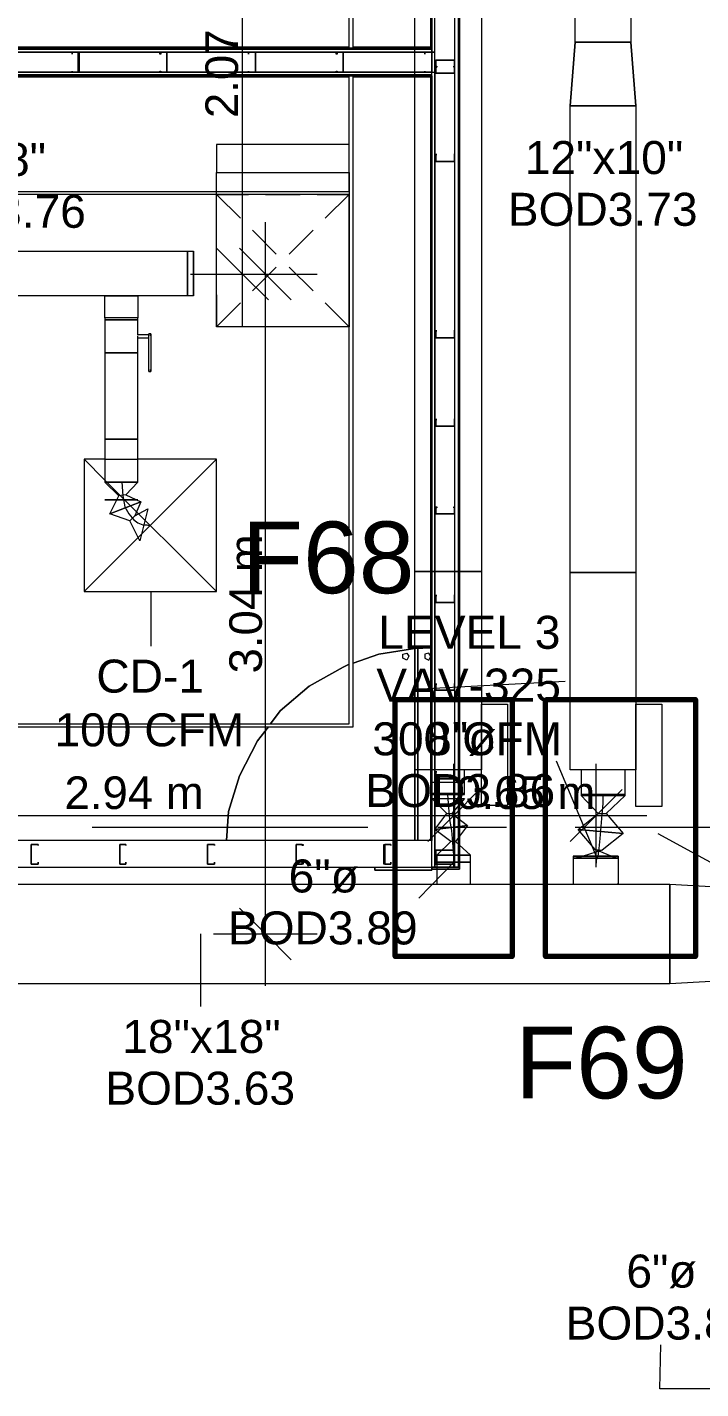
# Model space of a CAD drawing. Header units: metres. Extents: x -2 to 237, y -8 to 52.
# Drawn here: x 45.39 to 48.49, y 12.66 to 18.93 of the extents above; entities that cross this region are included whole.
import ezdxf

# ---------------------------------------------------------------- set-up
doc = ezdxf.new("R2010")
doc.units = ezdxf.units.M
doc.layers.add('HVAC - Ductos', color=5, linetype='Continuous', lineweight=0)
doc.layers.add('PDF3_Text', color=7, linetype='Continuous', lineweight=0)
doc.layers.add('PDF3_Geometry', color=7, linetype='Continuous', lineweight=0, true_color=0xaaaaaa)
doc.styles.add('PDF Arial-BoldMT-Identity-H', font='arial.ttf')
doc.styles.add('PDF Helvetica', font='')
doc.styles.get('PDF Helvetica').set_extended_font_data('Helvetica')

msp = doc.modelspace()

# ---------------------------------------------------------------- linework, layer by layer
at = {"layer": 'HVAC - Ductos', "lineweight": 0}
for points in [[(48.1669, 22.8628), (48.1669, 18.8569), (47.9102, 18.8569), (47.9102, 22.8628)], [(47.4794, 22.7253), (47.4794, 16.4185), (47.1724, 16.4185), (47.1724, 22.7253)], [(48.1898, 18.5635), (48.1669, 18.8569)], [(48.1898, 18.5635), (48.1898, 16.4139), (47.8873, 16.4139), (47.8873, 18.5635)], [(46.1273, 17.6881), (43.7622, 17.6881), (43.7622, 17.8943), (46.1273, 17.8943)], [(45.8982, 17.5781), (45.889, 17.5781), (45.8752, 17.5781), (45.8614, 17.5781), (45.8432, 17.5781), (45.8248, 17.5781), (45.8019, 17.5781), (45.7836, 17.5781), (45.7698, 17.5781), (45.756, 17.5781), (45.7469, 17.5781), (45.756, 17.5781), (45.7698, 17.5781), (45.7836, 17.5781), (45.8019, 17.5781), (45.8248, 17.5781), (45.8432, 17.5781), (45.8614, 17.5781), (45.8752, 17.5781), (45.889, 17.5781)], [(45.9486, 17.3489), (45.9486, 17.3443), (45.9486, 17.3397), (45.9486, 17.3443)], [(45.9578, 17.3489), (45.9578, 17.3443), (45.9578, 17.3397), (45.9578, 17.3443)], [(45.7698, 17.0281), (45.7927, 17.0281), (45.7698, 17.0281), (45.7515, 17.0281), (45.7469, 17.0281), (45.7515, 17.0281)], [(45.7469, 17.0281), (45.7515, 17.0281)], [(45.756, 17.0281), (45.7698, 17.0281), (45.7882, 17.0281), (45.7698, 17.0281)], [(45.8248, 17.0281), (45.8477, 17.0281), (45.8248, 17.0281), (45.8477, 17.0281), (45.8248, 17.0281), (45.7973, 17.0281), (45.8202, 17.0281), (45.7973, 17.0281)], [(45.8752, 17.0281), (45.8936, 17.0281), (45.8982, 17.0281), (45.8936, 17.0281), (45.8982, 17.0281), (45.8936, 17.0281), (45.8752, 17.0281), (45.8523, 17.0281)], [(45.8569, 17.0281), (45.8752, 17.0281), (45.889, 17.0281), (45.8752, 17.0281)], [(45.7469, 16.831), (45.7515, 16.831), (45.7698, 16.831), (45.7927, 16.831), (45.8248, 16.831), (45.8523, 16.831), (45.8752, 16.831), (45.8936, 16.831), (45.8982, 16.831), (45.8936, 16.831), (45.8752, 16.831), (45.8523, 16.831), (45.8248, 16.831), (45.7927, 16.831), (45.7698, 16.831), (45.7515, 16.831)], [(45.8982, 16.831), (45.8936, 16.831), (45.8752, 16.831), (45.8523, 16.831), (45.8248, 16.831), (45.7927, 16.831), (45.7698, 16.831), (45.7515, 16.831), (45.7469, 16.831), (45.7515, 16.831), (45.7698, 16.831), (45.7927, 16.831), (45.8248, 16.831), (45.8523, 16.831), (45.8752, 16.831), (45.8936, 16.831)], [(45.8982, 16.831), (45.889, 16.831), (45.8752, 16.831), (45.8614, 16.831), (45.8432, 16.831), (45.8248, 16.831), (45.8019, 16.831), (45.7836, 16.831), (45.7698, 16.831), (45.756, 16.831), (45.7469, 16.831), (45.756, 16.831), (45.7698, 16.831), (45.7836, 16.831), (45.8019, 16.831), (45.8248, 16.831), (45.8432, 16.831), (45.8614, 16.831), (45.8752, 16.831), (45.889, 16.831)], [(45.8982, 16.7485), (45.8936, 16.7485), (45.8752, 16.7485), (45.8523, 16.7485), (45.8248, 16.7485), (45.7927, 16.7485), (45.7698, 16.7485), (45.7515, 16.7485), (45.7469, 16.7485), (45.7515, 16.7485), (45.7698, 16.7485), (45.7927, 16.7485), (45.8248, 16.7485), (45.8523, 16.7485), (45.8752, 16.7485), (45.8936, 16.7485)], [(45.7469, 16.7485), (45.7515, 16.7485), (45.7698, 16.7485), (45.7927, 16.7485), (45.8248, 16.7485), (45.8523, 16.7485), (45.8752, 16.7485), (45.8936, 16.7485), (45.8982, 16.7485), (45.8936, 16.7485), (45.8752, 16.7485), (45.8523, 16.7485), (45.8248, 16.7485), (45.7927, 16.7485), (45.7698, 16.7485), (45.7515, 16.7485)], [(47.1724, 15.5064), (47.1724, 16.4185), (47.4794, 16.4185), (47.4794, 15.5064)], [(47.8873, 15.5064), (47.8873, 16.4139), (48.1898, 16.4139), (48.1898, 15.5064)], [(47.5986, 15.3414), (47.4794, 15.3414), (47.4794, 15.8089), (47.5986, 15.8089)], [(48.309, 15.3368), (48.1898, 15.3368), (48.1898, 15.8089), (48.309, 15.8089)], [(47.9378, 15.3918), (47.9424, 15.3918), (47.9606, 15.3918), (47.9882, 15.3918), (48.0202, 15.3918), (48.0569, 15.3918), (48.089, 15.3918), (48.1165, 15.3918), (48.1302, 15.3918), (48.1394, 15.3918), (48.1394, 15.5064), (48.1348, 15.5064), (48.1257, 15.5064), (48.1074, 15.5064), (48.089, 15.5064), (48.0615, 15.5064), (48.0386, 15.5064), (48.0111, 15.5064), (47.9882, 15.5064), (47.9652, 15.5064), (47.9515, 15.5064), (47.9424, 15.5064), (47.9378, 15.5064), (47.9378, 15.3918), (47.9378, 15.3873), (47.9424, 15.3873), (47.9606, 15.3873), (47.9882, 15.3873), (48.0202, 15.3873), (48.0569, 15.3873), (48.089, 15.3873), (48.1165, 15.3873), (48.1348, 15.3873), (48.1394, 15.3873), (48.1394, 15.3918), (48.1302, 15.3918), (48.1165, 15.3918), (48.089, 15.3918), (48.0569, 15.3918), (48.0202, 15.3918), (47.9882, 15.3918), (47.9606, 15.3918), (47.9424, 15.3918)], [(47.9378, 15.3918), (47.9424, 15.3918), (47.9515, 15.3918), (47.9652, 15.3918), (47.9882, 15.3918), (48.0111, 15.3918), (48.0386, 15.3918), (48.0615, 15.3918), (48.089, 15.3918), (48.1074, 15.3918), (48.1257, 15.3918), (48.1348, 15.3918), (48.1394, 15.3918), (48.1348, 15.3918), (48.1257, 15.3918), (48.1074, 15.3918), (48.089, 15.3918), (48.0615, 15.3918), (48.0386, 15.3918), (48.0111, 15.3918), (47.9882, 15.3918), (47.9652, 15.3918), (47.9515, 15.3918), (47.9424, 15.3918)], [(47.2732, 15.1123), (47.2778, 15.1123), (47.2869, 15.1123), (47.2961, 15.1123), (47.3144, 15.1123), (47.3328, 15.1123), (47.3511, 15.1123), (47.3694, 15.1123), (47.3878, 15.1123), (47.4061, 15.1123), (47.4152, 15.1123), (47.4244, 15.1123), (47.429, 15.1123), (47.4244, 15.1123), (47.4152, 15.1123), (47.4061, 15.1123), (47.3878, 15.1123), (47.3694, 15.1123), (47.3511, 15.1123), (47.3328, 15.1123), (47.3144, 15.1123), (47.2961, 15.1123), (47.2869, 15.1123), (47.2778, 15.1123)], [(47.429, 15.0801), (47.4244, 15.0801), (47.4152, 15.0801), (47.4061, 15.0801), (47.3878, 15.0801), (47.3694, 15.0801), (47.3511, 15.0801), (47.3328, 15.0801), (47.3144, 15.0801), (47.2961, 15.0801), (47.2869, 15.0801), (47.2778, 15.0801), (47.2732, 15.0801), (47.2732, 14.9793), (47.2778, 14.9793), (47.2869, 14.9793), (47.2961, 14.9793), (47.3144, 14.9793), (47.3328, 14.9793), (47.3511, 14.9793), (47.3694, 14.9793), (47.3878, 14.9793), (47.4061, 14.9793), (47.4152, 14.9793), (47.4244, 14.9793), (47.429, 14.9793)], [(48.3457, 14.5209), (44.1931, 14.5209), (44.1931, 14.9793), (48.3457, 14.9793)]]:
    msp.add_lwpolyline(points, close=True, dxfattribs=at)
for points in [[(46.3794, 17.5506), (46.3794, 20.099)], [(47.9102, 18.8569), (47.8873, 18.5635), (47.9102, 18.8569)], [(47.9102, 18.8569), (48.1669, 18.8569)], [(48.1898, 18.5635), (47.8873, 18.5635)], [(46.8698, 18.1556), (46.8698, 17.546), (46.2602, 17.546), (46.2602, 18.2565), (46.8698, 18.2565), (46.8698, 18.3848), (46.2602, 18.3848), (46.2602, 18.2565), (46.8698, 18.2565), (46.8698, 17.546), (46.2602, 17.546), (46.2602, 18.1556)], [(46.3702, 18.0456), (46.2602, 18.1556), (46.4069, 18.1556)], [(46.4848, 18.1556), (46.6452, 18.1556)], [(46.7232, 18.1556), (46.8698, 18.1556)], [(46.4848, 14.5118), (46.4848, 18.0273)], [(46.4252, 17.9906), (46.5352, 17.8806)], [(46.1548, 17.6881), (46.1273, 17.6881), (46.1273, 17.8943), (46.1548, 17.8943)], [(46.1548, 17.8943), (46.1548, 17.6881), (46.1548, 17.8943)], [(46.2602, 17.9081), (46.3794, 17.7889), (46.4986, 17.6697)], [(46.3656, 17.9081), (46.4848, 17.7889), (46.604, 17.6697)], [(46.5948, 17.821), (46.7048, 17.7111)], [(46.141, 17.7889), (46.3794, 17.7889), (46.6178, 17.7889)], [(46.2465, 17.7889), (46.4848, 17.7889), (46.7232, 17.7889)], [(45.9486, 17.3489), (45.9486, 17.5048), (45.9486, 17.5093), (45.9486, 17.5139), (45.9486, 17.5093), (45.9486, 17.5048), (45.9486, 17.5093), (45.8982, 17.5093), (45.8982, 17.5781), (45.8982, 17.5873), (45.889, 17.5873), (45.8752, 17.5873), (45.8614, 17.5873), (45.8432, 17.5873), (45.8248, 17.5873), (45.8019, 17.5873), (45.7836, 17.5873), (45.7698, 17.5873), (45.756, 17.5873), (45.7469, 17.5873), (45.7469, 17.6881), (45.756, 17.6881), (45.7698, 17.6881), (45.7836, 17.6881), (45.8019, 17.6881), (45.8248, 17.6881), (45.8432, 17.6881), (45.8614, 17.6881), (45.8752, 17.6881), (45.889, 17.6881), (45.8982, 17.6881), (45.8982, 17.5873), (45.889, 17.5873), (45.8752, 17.5873), (45.8614, 17.5873), (45.8432, 17.5873), (45.8248, 17.5873), (45.8019, 17.5873), (45.7836, 17.5873), (45.7698, 17.5873), (45.756, 17.5873), (45.7469, 17.5873), (45.7469, 17.5781), (45.7469, 17.4269), (45.756, 17.4269), (45.7698, 17.4269), (45.7836, 17.4269), (45.8019, 17.4269), (45.8248, 17.4269), (45.8432, 17.4269), (45.8614, 17.4269), (45.8752, 17.4269), (45.889, 17.4269), (45.8982, 17.4269), (45.8982, 17.4956), (45.9486, 17.4956)], [(46.7598, 17.6561), (46.8698, 17.546)], [(45.8982, 17.4956), (45.8982, 17.5002), (45.8982, 17.5048)], [(45.9578, 17.5139), (45.9486, 17.5139)], [(45.9578, 17.5048), (45.9578, 17.5093), (45.9578, 17.5139), (45.9578, 17.5093), (45.9578, 17.5048), (45.9578, 17.3489)], [(45.8432, 16.7715), (45.9119, 16.7393), (45.7698, 16.6843), (45.811, 16.7669), (45.7469, 16.831), (45.8982, 16.831), (45.8982, 17.4269), (45.889, 17.4269), (45.8752, 17.4269), (45.8614, 17.4269), (45.8432, 17.4269), (45.8248, 17.4269), (45.8019, 17.4269), (45.7836, 17.4269), (45.7698, 17.4269), (45.756, 17.4269), (45.7469, 17.4269), (45.7469, 16.831), (45.8982, 16.831), (45.8432, 16.7715), (45.811, 16.7669)], [(45.9486, 17.3397), (45.9578, 17.3397)], [(45.756, 17.0281), (45.7515, 17.0281)], [(45.7927, 17.0281), (45.7973, 17.0281), (45.7927, 17.0281), (45.7882, 17.0281)], [(45.8248, 17.0281), (45.8202, 17.0281)], [(45.8569, 17.0281), (45.8523, 17.0281), (45.8477, 17.0281), (45.8523, 17.0281)], [(45.8936, 17.0281), (45.889, 17.0281)], [(45.7469, 16.9365), (45.6506, 16.9365), (45.6506, 16.3269), (46.2602, 16.3269), (46.2602, 16.9365), (45.8982, 16.9365)], [(45.7469, 16.8402), (45.6506, 16.9365)], [(45.6506, 16.3269), (46.2602, 16.9365)], [(45.7469, 16.9365), (45.8982, 16.9365)], [(45.756, 16.831), (45.7469, 16.8402)], [(46.2602, 16.3269), (45.756, 16.831)], [(45.8248, 16.831), (45.8294, 16.7669), (45.8386, 16.7165), (45.8569, 16.6843), (45.8798, 16.6569), (45.8982, 16.6431), (45.9211, 16.6339), (45.9394, 16.6339), (45.9532, 16.6293), (45.9578, 16.6339)], [(45.8844, 16.6752), (45.944, 16.7073), (45.9073, 16.5606), (45.8614, 16.6523), (45.7698, 16.6843), (45.9119, 16.7393), (45.8844, 16.6752), (45.8614, 16.6523)], [(45.9578, 16.3269), (45.9578, 16.0747)], [(47.1724, 15.8777), (47.8644, 15.9143)], [(47.3602, 15.5064), (47.3465, 15.5064), (47.3236, 15.5064), (47.3098, 15.5064), (47.2915, 15.5064), (47.2778, 15.5064), (47.264, 15.5064), (47.2548, 15.5064), (47.2502, 15.5064), (47.2502, 15.4468), (47.2502, 15.3964), (47.2548, 15.3964), (47.2594, 15.3964), (47.2732, 15.3964), (47.2869, 15.3964), (47.3052, 15.3964), (47.3236, 15.3964), (47.3465, 15.3964), (47.3602, 15.3964)], [(47.2502, 15.3918), (47.2548, 15.3918), (47.2732, 15.3918), (47.2961, 15.3918), (47.3236, 15.3918), (47.3556, 15.3918), (47.3786, 15.3918), (47.3969, 15.3918), (47.4015, 15.3918), (47.4015, 15.3964), (47.3924, 15.3964), (47.3786, 15.3964), (47.3556, 15.3964), (47.3236, 15.3964), (47.2961, 15.3964), (47.2732, 15.3964), (47.2548, 15.3964), (47.2502, 15.3964), (47.2548, 15.3964), (47.2732, 15.3964), (47.2961, 15.3964), (47.3236, 15.3964), (47.3556, 15.3964), (47.3786, 15.3964), (47.3924, 15.3964), (47.4015, 15.3964), (47.4015, 15.4468), (47.4015, 15.5064), (47.3969, 15.5064), (47.3924, 15.5064), (47.3786, 15.5064), (47.3648, 15.5064)], [(47.3511, 15.0573), (47.3511, 15.2956), (47.3511, 15.5339)], [(47.8232, 15.5477), (48.0065, 15.1077), (47.979, 15.1077), (47.9515, 15.1077), (47.9332, 15.1077), (47.9148, 15.1077), (47.9056, 15.1077), (47.9011, 15.1077), (47.9056, 15.1077), (47.9148, 15.1077), (47.9332, 15.1077), (47.9515, 15.1077), (47.979, 15.1077), (48.0065, 15.1077), (48.0294, 15.1077), (48.0569, 15.1077), (48.0752, 15.1077), (48.0936, 15.1077), (48.1028, 15.1077), (48.1074, 15.1077), (48.1074, 14.9793), (48.1028, 14.9793)], [(48.0065, 15.0573), (48.0065, 15.2956), (48.0065, 15.5339)], [(47.3969, 15.4468), (47.4015, 15.4468), (47.3969, 15.4468), (47.3924, 15.4468), (47.3786, 15.4468), (47.3648, 15.4468), (47.3465, 15.4468), (47.3236, 15.4468), (47.3052, 15.4468), (47.2869, 15.4468), (47.2732, 15.4468), (47.2594, 15.4468), (47.2502, 15.4468)], [(47.3602, 15.4468), (47.3465, 15.4468), (47.3236, 15.4468), (47.3052, 15.4468), (47.2869, 15.4468), (47.2732, 15.4468)], [(47.3786, 15.4468), (47.3648, 15.4468)], [(47.4702, 15.4147), (47.3511, 15.2956), (47.2319, 15.1764)], [(47.3648, 15.3964), (47.3786, 15.3964), (47.3878, 15.3964), (47.3969, 15.3964), (47.4015, 15.3964), (47.3969, 15.3964), (47.3878, 15.3964), (47.3786, 15.3964), (47.3648, 15.3964), (47.3465, 15.3964), (47.3236, 15.3964), (47.3052, 15.3964), (47.2869, 15.3964), (47.2732, 15.3964), (47.2594, 15.3964), (47.2548, 15.3964), (47.2502, 15.3964), (47.2502, 15.3918), (47.2548, 15.3918), (47.2732, 15.3918), (47.2961, 15.3918), (47.3236, 15.3918), (47.3556, 15.3918), (47.3786, 15.3918), (47.3969, 15.3918), (47.4015, 15.3918)], [(47.319, 15.3048), (47.2502, 15.3735), (47.4015, 15.3735), (47.3419, 15.3048), (47.4152, 15.2497), (47.264, 15.2314), (47.319, 15.3048), (47.3419, 15.3048)], [(47.3511, 15.1123), (47.3465, 15.1718), (47.3419, 15.2268), (47.3328, 15.2773), (47.3282, 15.3323), (47.3236, 15.3918)], [(48.1257, 15.4147), (48.0065, 15.2956), (47.8873, 15.1764)], [(48.0157, 15.3048), (47.9378, 15.3873), (48.1394, 15.3873), (48.0524, 15.3048), (48.1302, 15.2131), (47.924, 15.2314), (48.0157, 15.3048), (48.0524, 15.3048)], [(47.9378, 15.3873), (47.9424, 15.3873), (47.9606, 15.3873), (47.9882, 15.3873), (48.0202, 15.3873), (48.0569, 15.3873), (48.089, 15.3873), (48.1165, 15.3873), (48.1348, 15.3873), (48.1394, 15.3873)], [(48.0065, 15.0985), (48.0065, 15.0755), (48.0065, 15.0801), (48.0111, 15.1031), (48.0157, 15.1077), (48.0202, 15.1443), (48.0248, 15.1901), (48.0294, 15.2451), (48.034, 15.3002), (48.0386, 15.3505), (48.0386, 15.3873)], [(44.1702, 15.2956), (47.3511, 15.2956), (48.2402, 15.2956)], [(47.3373, 15.1764), (47.264, 15.2314), (47.4152, 15.2497), (47.3602, 15.1764), (47.3373, 15.1764), (47.2732, 15.1123), (47.2732, 15.0801), (47.2778, 15.0801), (47.2869, 15.0801), (47.2961, 15.0801), (47.3144, 15.0801), (47.3328, 15.0801), (47.3511, 15.0801), (47.3694, 15.0801), (47.3878, 15.0801), (47.4061, 15.0801), (47.4152, 15.0801), (47.4244, 15.0801), (47.429, 15.0801), (47.429, 15.1123), (47.2732, 15.1123), (47.429, 15.1123), (47.3602, 15.1764)], [(48.0019, 15.1397), (47.924, 15.2314), (48.1302, 15.2131), (48.034, 15.1352), (47.9469, 15.1077)], [(48.2907, 15.2131), (48.7352, 14.9701)], [(48.0752, 15.1077), (48.0019, 15.1397), (48.034, 15.1352)], [(47.3511, 15.0801), (47.1906, 14.9151)], [(48.0752, 15.1077), (48.1074, 15.0985), (47.9011, 15.0985), (47.9469, 15.1077)], [(48.1074, 15.1077), (48.1028, 15.1077), (48.0936, 15.1077), (48.0752, 15.1077), (48.0569, 15.1077), (48.0294, 15.1077), (48.0065, 15.1077), (47.979, 15.1077), (47.9515, 15.1077), (47.9332, 15.1077), (47.9148, 15.1077), (47.9056, 15.1077), (47.9011, 15.1077), (47.9011, 15.0985), (47.9056, 15.0985), (47.9148, 15.0985), (47.9332, 15.0985), (47.9515, 15.0985), (47.979, 15.0985), (48.0065, 15.0985), (48.0294, 15.0985), (48.0569, 15.0985), (48.0752, 15.0985), (48.0936, 15.0985), (48.1028, 15.0985), (48.1074, 15.0985), (48.1074, 15.1077), (48.1028, 15.1077), (48.0936, 15.1077), (48.0752, 15.1077), (48.0569, 15.1077), (48.0294, 15.1077)], [(47.9011, 15.1077), (47.9011, 14.9793), (47.9056, 14.9793)], [(48.1074, 15.0985), (47.9011, 15.0985)], [(47.9102, 14.9793), (47.9148, 14.9793)], [(47.9194, 14.9793), (47.924, 14.9793), (47.9286, 14.9793)], [(47.9378, 14.9793), (47.9424, 14.9793), (47.9469, 14.9793)], [(47.9561, 14.9793), (47.9606, 14.9793), (47.9744, 14.9793)], [(47.9836, 14.9793), (48.0065, 14.9793), (48.0248, 14.9793)], [(48.0386, 14.9793), (48.0478, 14.9793), (48.0524, 14.9793)], [(48.0615, 14.9793), (48.0661, 14.9793), (48.0707, 14.9793)], [(48.0798, 14.9793), (48.0844, 14.9793), (48.089, 14.9793)], [(48.0936, 14.9793), (48.0982, 14.9793)], [(48.3457, 14.9793), (48.8315, 14.9518)], [(48.3457, 14.5209), (48.3457, 14.9793)], [(46.3656, 14.8693), (46.4848, 14.7502), (46.604, 14.631)], [(46.1869, 14.7502), (46.1869, 14.4155)], [(46.2465, 14.7502), (46.4848, 14.7502), (46.7232, 14.7502)], [(48.8315, 14.5485), (48.3457, 14.5209)], [(48.9416, 12.6556), (48.2998, 12.6556), (48.3044, 12.8572)]]:
    msp.add_lwpolyline(points, dxfattribs=at)
at = {"layer": 'PDF3_Geometry', "lineweight": 0}
for points in [[(46.8882, 18.7011), (47.2502, 18.7011), (47.2502, 18.6965), (46.8882, 18.6965), (47.2502, 18.6965), (47.2502, 18.7011), (47.2502, 15.181), (45.1144, 15.181), (45.1144, 15.0573), (47.2502, 15.0573), (47.374, 15.0573), (47.374, 22.4869), (47.374, 15.0573), (47.374, 22.4869), (47.3556, 22.4869), (47.3556, 15.0573), (47.374, 15.0573), (47.374, 22.4869), (47.2502, 22.4869), (42.7494, 22.4869), (42.7494, 18.8294), (42.7494, 22.244)], [(42.7494, 22.3632), (47.2502, 22.3632), (47.2502, 18.8294), (46.8882, 18.8294), (47.2502, 18.8294), (46.8882, 18.8294), (46.8698, 18.8294), (43.2122, 18.8294), (46.8698, 18.8294), (46.8698, 19.3473), (43.2122, 19.3473), (43.2122, 18.8294), (43.1985, 18.8294), (42.7494, 18.8294)], [(43.2122, 18.7011), (46.8698, 18.7011)], [(46.8698, 18.7011), (46.8882, 18.7011)], [(46.9569, 15.2405), (45.6873, 15.2405)], [(47.594, 15.2405), (47.2778, 15.2405)], [(49.1798, 15.2405), (47.9102, 15.2405)], [(46.989, 15.0573), (46.989, 15.0435)], [(46.989, 15.0573), (46.989, 15.0435), (47.2502, 15.0435), (47.2502, 15.0481)], [(47.2502, 15.0435), (47.2502, 15.0481)], [(46.989, 15.0435), (47.2502, 15.0435)]]:
    msp.add_lwpolyline(points, dxfattribs=at)
for points in [[(46.8882, 18.8294), (46.8882, 21.804), (46.8882, 21.8177), (43.2122, 21.8177), (43.1985, 21.8177), (43.1985, 18.8294), (42.7494, 18.8294), (42.7494, 18.8248), (47.2502, 18.8248), (42.7494, 18.8248), (42.7494, 18.8111), (47.2502, 18.8111), (47.264, 18.8111), (47.264, 22.4869), (47.2502, 22.4869), (47.2502, 22.3632), (47.2502, 18.8294), (47.2502, 18.8111), (47.2502, 18.8248), (47.2502, 18.8294)], [(47.3786, 15.0481), (47.2502, 15.0481), (47.2502, 15.0573), (47.2502, 15.0481), (47.3786, 15.0481), (47.3786, 22.4869)], [(47.2502, 15.0573), (47.374, 15.0573), (47.374, 22.4869), (47.374, 15.0573)], [(47.264, 15.0573), (47.264, 22.4869), (47.3556, 22.4869), (47.3556, 15.0573)], [(47.2456, 22.3632), (47.2456, 18.8294)], [(47.264, 18.7194), (47.264, 18.8111), (42.7356, 18.8111), (42.7356, 18.7194)], [(46.8698, 18.8339), (43.2122, 18.8339)], [(46.8698, 18.8294), (43.2122, 18.8294)], [(45.6232, 18.7194), (45.6232, 18.8065), (45.6232, 18.8111), (45.5956, 18.8111), (45.5956, 18.8019), (45.5956, 18.8111), (45.6232, 18.8111), (45.6277, 18.8111), (45.6277, 18.8065), (45.6277, 18.7194), (45.6232, 18.7194), (45.5956, 18.7194)], [(45.999, 18.7239), (46.0036, 18.7239), (46.0036, 18.7194), (46.031, 18.7194), (46.031, 18.8065), (46.031, 18.8111), (46.0036, 18.8111), (46.0036, 18.8019), (45.999, 18.8019), (45.999, 18.8111), (46.031, 18.8111), (46.031, 18.8065), (46.031, 18.7194), (45.999, 18.7194)], [(46.4344, 18.7194), (46.439, 18.7194), (46.439, 18.8065), (46.439, 18.8111), (46.4344, 18.8111), (46.4069, 18.8111), (46.4069, 18.8019), (46.4069, 18.8111), (46.4344, 18.8111), (46.439, 18.8111), (46.439, 18.8065), (46.439, 18.7194), (46.4344, 18.7194), (46.4069, 18.7194)], [(46.8102, 18.7239), (46.8148, 18.7239), (46.8148, 18.7194), (46.8423, 18.7194), (46.8423, 18.8065), (46.8423, 18.8111), (46.8148, 18.8111), (46.8148, 18.8019), (46.8102, 18.8019), (46.8102, 18.8111), (46.8423, 18.8111), (46.8423, 18.8065), (46.8423, 18.7194), (46.8102, 18.7194)], [(47.2502, 18.8339), (46.8882, 18.8339), (47.2502, 18.8339), (47.2502, 18.8294)], [(47.2502, 18.7194), (47.2502, 18.8065), (47.2502, 18.8111), (47.2182, 18.8111), (47.2182, 18.8019), (47.2182, 18.8111), (47.2502, 18.8111), (47.2502, 18.8065), (47.2502, 18.7194), (47.2182, 18.7194)], [(47.264, 18.7744), (47.2686, 18.7744), (47.3556, 18.7744), (47.3556, 18.7423), (47.3511, 18.7423), (47.3511, 18.7469), (47.3556, 18.7469), (47.3556, 18.7744), (47.2686, 18.7744), (47.2686, 18.7469), (47.2732, 18.7469), (47.2732, 18.7423), (47.264, 18.7423)], [(43.2122, 15.7035), (46.8698, 15.7035), (46.8882, 15.7035), (46.8882, 18.7011), (47.2502, 18.7011), (46.8882, 18.7011), (47.2502, 18.7011), (47.2502, 18.7057), (42.7494, 18.7057), (47.2502, 18.7057), (47.2502, 18.7194), (42.7494, 18.7194), (42.7494, 18.7057), (42.7494, 18.7011), (43.1985, 18.7011), (43.1985, 15.7035)], [(43.2122, 18.7011), (46.8698, 18.7011)], [(46.8698, 18.7011), (43.2122, 18.7011), (43.2122, 18.1693), (46.8698, 18.1693)], [(43.2122, 18.6965), (46.8698, 18.6965)], [(45.5956, 18.7239), (45.5956, 18.7194)], [(46.4069, 18.7239), (46.4069, 18.7194)], [(47.2182, 18.7239), (47.2182, 18.7194)], [(47.2456, 18.7011), (47.2456, 15.181)], [(47.264, 18.7194), (47.264, 15.0573), (47.2502, 15.0573), (47.2502, 15.181), (47.2502, 18.7011), (47.2502, 18.7194)], [(47.2732, 18.7423), (47.2686, 18.7423), (47.2686, 18.7148), (47.3556, 18.7148), (47.3556, 18.7423), (47.3511, 18.7423), (47.3556, 18.7423), (47.3556, 18.7148), (47.2686, 18.7148), (47.264, 18.7148), (47.264, 18.7423)], [(47.2502, 15.2268), (47.2502, 18.4673)], [(47.2732, 18.3389), (47.2686, 18.3389), (47.2686, 18.3069), (47.3556, 18.3069), (47.3556, 18.3389), (47.3511, 18.3389), (47.3556, 18.3389), (47.3556, 18.3069), (47.2686, 18.3069), (47.264, 18.3069), (47.264, 18.3389)], [(43.2122, 18.1556), (43.2122, 15.7173), (46.8698, 15.7173), (46.8698, 18.1556)], [(47.2732, 17.5277), (47.2686, 17.5277), (47.2686, 17.4956), (47.3556, 17.4956), (47.3556, 17.5277), (47.3511, 17.5277), (47.3556, 17.5277), (47.3556, 17.4956), (47.2686, 17.4956), (47.264, 17.4956), (47.264, 17.5277)], [(47.2732, 17.1197), (47.2686, 17.1197), (47.2686, 17.0923), (47.2686, 17.0877), (47.3556, 17.0877), (47.3556, 17.0923), (47.3556, 17.1197), (47.3511, 17.1197), (47.3556, 17.1197), (47.3556, 17.0923), (47.3556, 17.0877), (47.2686, 17.0877), (47.264, 17.0923), (47.264, 17.1197)], [(47.2732, 16.7165), (47.2732, 16.7119), (47.2686, 16.7119), (47.2686, 16.6843), (47.3556, 16.6843), (47.3556, 16.7119), (47.3511, 16.7119), (47.3511, 16.7165), (47.3556, 16.7165), (47.3556, 16.6843), (47.2686, 16.6843), (47.264, 16.6843), (47.264, 16.7165)], [(47.2732, 16.3085), (47.2686, 16.3085), (47.2686, 16.281), (47.2686, 16.2764), (47.3556, 16.2764), (47.3556, 16.281), (47.3556, 16.3085), (47.3511, 16.3085), (47.3556, 16.3085), (47.3556, 16.281), (47.3556, 16.2764), (47.2686, 16.2764), (47.264, 16.281), (47.264, 16.3085)], [(47.1815, 16.0656), (47.0074, 16.0381), (46.8882, 15.9969), (47.0074, 16.0381)], [(47.1815, 16.0656), (47.0074, 16.0381), (46.8882, 15.9969), (47.0074, 16.0381)], [(47.209, 16.0656), (47.154, 16.0656)], [(47.209, 16.0656), (47.154, 16.0656)], [(47.1724, 15.181), (47.1724, 16.0656)], [(47.1724, 15.181), (47.1724, 16.0656)], [(47.1861, 16.0656), (47.1861, 15.181)], [(47.1861, 16.0656), (47.1861, 15.181)], [(46.8698, 15.9923), (46.8423, 15.9785), (46.6865, 15.8914), (46.5536, 15.7769), (46.5078, 15.7173), (46.5536, 15.7769), (46.6865, 15.8914), (46.8423, 15.9785)], [(46.8698, 15.9923), (46.8423, 15.9785), (46.6865, 15.8914), (46.5536, 15.7769), (46.5078, 15.7173), (46.5536, 15.7769), (46.6865, 15.8914), (46.8423, 15.9785)], [(47.1448, 16.0289), (47.1356, 16.0106), (47.1174, 16.0197), (47.1174, 16.0381), (47.1356, 16.0427)], [(47.1448, 16.0289), (47.1356, 16.0106), (47.1174, 16.0197), (47.1174, 16.0381), (47.1356, 16.0427)], [(47.1448, 16.0289), (47.1356, 16.0106), (47.1174, 16.0197), (47.1174, 16.0381), (47.1356, 16.0427)], [(47.1448, 16.0289), (47.1356, 16.0106), (47.1174, 16.0197), (47.1174, 16.0381), (47.1356, 16.0427)], [(47.2456, 16.0289), (47.2365, 16.0427), (47.2182, 16.0381), (47.2182, 16.0197), (47.2365, 16.0106)], [(47.2456, 16.0289), (47.2365, 16.0427), (47.2182, 16.0381), (47.2182, 16.0197), (47.2365, 16.0106)], [(47.2456, 16.0289), (47.2365, 16.0427), (47.2182, 16.0381), (47.2182, 16.0197), (47.2365, 16.0106)], [(47.2456, 16.0289), (47.2365, 16.0427), (47.2182, 16.0381), (47.2182, 16.0197), (47.2365, 16.0106)], [(47.2732, 15.9006), (47.2686, 15.9006), (47.2686, 15.8731), (47.3556, 15.8731), (47.3556, 15.9006), (47.3511, 15.9006), (47.3556, 15.9006), (47.3556, 15.8731), (47.2686, 15.8731), (47.264, 15.8731), (47.264, 15.9006)], [(46.4986, 15.7035), (46.4482, 15.6393), (46.3656, 15.4789), (46.3152, 15.3139), (46.306, 15.181), (46.3152, 15.3139), (46.3656, 15.4789), (46.4482, 15.6393)], [(46.4986, 15.7035), (46.4482, 15.6393), (46.3656, 15.4789), (46.3152, 15.3139), (46.306, 15.181), (46.3152, 15.3139), (46.3656, 15.4789), (46.4482, 15.6393)], [(47.2732, 15.4973), (47.2686, 15.4973), (47.2686, 15.4651), (47.3556, 15.4651), (47.3556, 15.4973), (47.3511, 15.4973), (47.3556, 15.4973), (47.3556, 15.4651), (47.2686, 15.4651), (47.264, 15.4651), (47.264, 15.4973)], [(45.4077, 15.071), (45.4077, 15.0755), (45.4077, 15.1627), (45.4398, 15.1627), (45.4398, 15.1581), (45.4398, 15.1627), (45.4077, 15.1627), (45.4077, 15.0755), (45.4077, 15.071), (45.4398, 15.071)], [(45.8156, 15.071), (45.8156, 15.0755), (45.8156, 15.1627), (45.8432, 15.1627), (45.8432, 15.1581), (45.8432, 15.1627), (45.8156, 15.1627), (45.8156, 15.0755), (45.8156, 15.071), (45.8432, 15.071)], [(46.2236, 15.071), (46.219, 15.071), (46.219, 15.0755), (46.219, 15.1627), (46.2236, 15.1627), (46.251, 15.1627), (46.251, 15.1581), (46.251, 15.1627), (46.2236, 15.1627), (46.219, 15.1627), (46.219, 15.0755), (46.219, 15.071), (46.2236, 15.071), (46.251, 15.071)], [(46.6269, 15.071), (46.6269, 15.0755), (46.6269, 15.1627), (46.659, 15.1627), (46.659, 15.1581), (46.6544, 15.1581), (46.6544, 15.1627), (46.6269, 15.1627), (46.6269, 15.0755), (46.6269, 15.071), (46.6544, 15.071), (46.6544, 15.0801), (46.659, 15.0801), (46.659, 15.071)], [(47.0348, 15.071), (47.0302, 15.071), (47.0302, 15.0755), (47.0302, 15.1627), (47.0348, 15.1627), (47.0623, 15.1627), (47.0623, 15.1581), (47.0623, 15.1627), (47.0348, 15.1627), (47.0348, 15.0755), (47.0348, 15.071), (47.0623, 15.071)], [(47.264, 15.1352), (47.2686, 15.1352), (47.3556, 15.1352), (47.3556, 15.1031), (47.3511, 15.1031), (47.3556, 15.1031), (47.3556, 15.1352), (47.2686, 15.1352), (47.2686, 15.1031), (47.2732, 15.1031), (47.264, 15.1031)], [(45.4398, 15.0801), (45.4398, 15.071)], [(45.8432, 15.0801), (45.8432, 15.071)], [(46.251, 15.0801), (46.251, 15.071)], [(47.2502, 15.0481), (47.2502, 15.0435), (46.989, 15.0435), (46.989, 15.0573), (46.989, 15.0435), (47.2502, 15.0435)], [(47.2502, 15.0481), (47.2502, 15.0435), (46.989, 15.0435), (46.989, 15.0573), (46.989, 15.0435), (47.2502, 15.0435)], [(47.2502, 15.0481), (47.2502, 15.0435), (46.989, 15.0435), (46.989, 15.0573), (46.989, 15.0435), (47.2502, 15.0435)], [(47.0623, 15.0801), (47.0623, 15.071)], [(47.2732, 15.1031), (47.2686, 15.1031), (47.2686, 15.0755), (47.2686, 15.071), (47.3556, 15.071), (47.3556, 15.0755), (47.3556, 15.1031), (47.3511, 15.1031), (47.3556, 15.1031), (47.3556, 15.0755), (47.3556, 15.071), (47.2686, 15.071), (47.264, 15.0755), (47.264, 15.1031)]]:
    msp.add_lwpolyline(points, close=True, dxfattribs=at)
at = {"layer": 'PDF3_Geometry', "color": 8, "lineweight": 0, "true_color": 0x808080}
for points in [[(46.2602, 18.0089), (46.2602, 18.1556), (46.4069, 18.1556)], [(46.4848, 18.1556), (46.6452, 18.1556)], [(46.7598, 18.0456), (46.8698, 18.1556), (46.7232, 18.1556)], [(46.8698, 18.1556), (46.8698, 18.0089)], [(46.5948, 17.8806), (46.7048, 17.9906)], [(46.2602, 17.7706), (46.2602, 17.9311)], [(46.8698, 17.9311), (46.8698, 17.7706)], [(46.4252, 17.7111), (46.5352, 17.821)], [(46.2602, 17.6927), (46.2602, 17.546), (46.3702, 17.6561)], [(46.8698, 17.6927), (46.8698, 17.546), (46.7232, 17.546)], [(46.4069, 17.546), (46.2602, 17.546)], [(46.6452, 17.546), (46.4848, 17.546)]]:
    msp.add_lwpolyline(points, dxfattribs=at)
at = {"layer": 'PDF3_Geometry', "color": 232, "lineweight": 70, "true_color": 0xe91e64}
for points in [[(47.0815, 15.8299), (47.6195, 15.8299), (47.6195, 14.6461), (47.0815, 14.6461)], [(47.7728, 15.8295), (48.4636, 15.8295), (48.4636, 14.6458), (47.7728, 14.6458)]]:
    msp.add_lwpolyline(points, close=True, dxfattribs=at)

# ---------------------------------------------------------------- texts
at = {"layer": 'PDF3_Text', "lineweight": 0, "char_height": 0.15008, "attachment_point": 4, "rotation": 90, "style": 'PDF Helvetica'}
for s, insert in [('2.07 m', (46.2851, 18.5073)), ('3.04 m', (46.3951, 15.9497))]:
    msp.add_mtext(s, dxfattribs=dict(at, insert=insert))
at = {"layer": 'PDF3_Text', "lineweight": 0, "attachment_point": 4, "style": 'PDF Helvetica'}
for s, insert, char_height in [('8"x8"', (44.983, 18.3152), 0.15195), ('12"x10"', (47.6782, 18.3243), 0.15195), ('BOD3.76', (44.786, 18.0768), 0.15195), ('BOD3.73', (47.6002, 18.086), 0.15195), ('LEVEL 3', (47.0044, 16.138), 0.15195), ('CD-1', (45.7072, 15.9363), 0.15195), ('VAV-325', (46.9952, 15.8951), 0.15195), ('100 CFM', (45.5147, 15.6888), 0.15195), ('300 CFM', (46.9769, 15.6476), 0.15195), ('8"ø', (47.2244, 15.6476), 0.15195), ('BOD3.86', (46.9448, 15.4092), 0.15195), ('2.94 m', (45.5606, 15.3994), 0.15008), ('0.65 m', (47.3619, 15.3994), 0.15008), ('6"ø', (46.5919, 15.015), 0.15195), ('BOD3.89', (46.3123, 14.7767), 0.15195), ('18"x18"', (45.8264, 14.2771), 0.15195), ('BOD3.63', (45.7485, 14.0387), 0.15195), ('6"ø', (48.1457, 13.1954), 0.15195), ('BOD3.87', (47.8661, 12.957), 0.15195)]:
    msp.add_mtext(s, dxfattribs=dict(at, insert=insert, char_height=char_height))
at = {"layer": 'PDF3_Text', "color": 232, "lineweight": 70, "true_color": 0xe91e64, "char_height": 0.33001, "attachment_point": 4, "style": 'PDF Arial-BoldMT-Identity-H'}
for s, insert in [('F68', (46.3765, 16.4818)), ('F69', (47.6331, 14.1553))]:
    msp.add_mtext(s, dxfattribs=dict(at, insert=insert))

doc.saveas('drawing.dxf')
